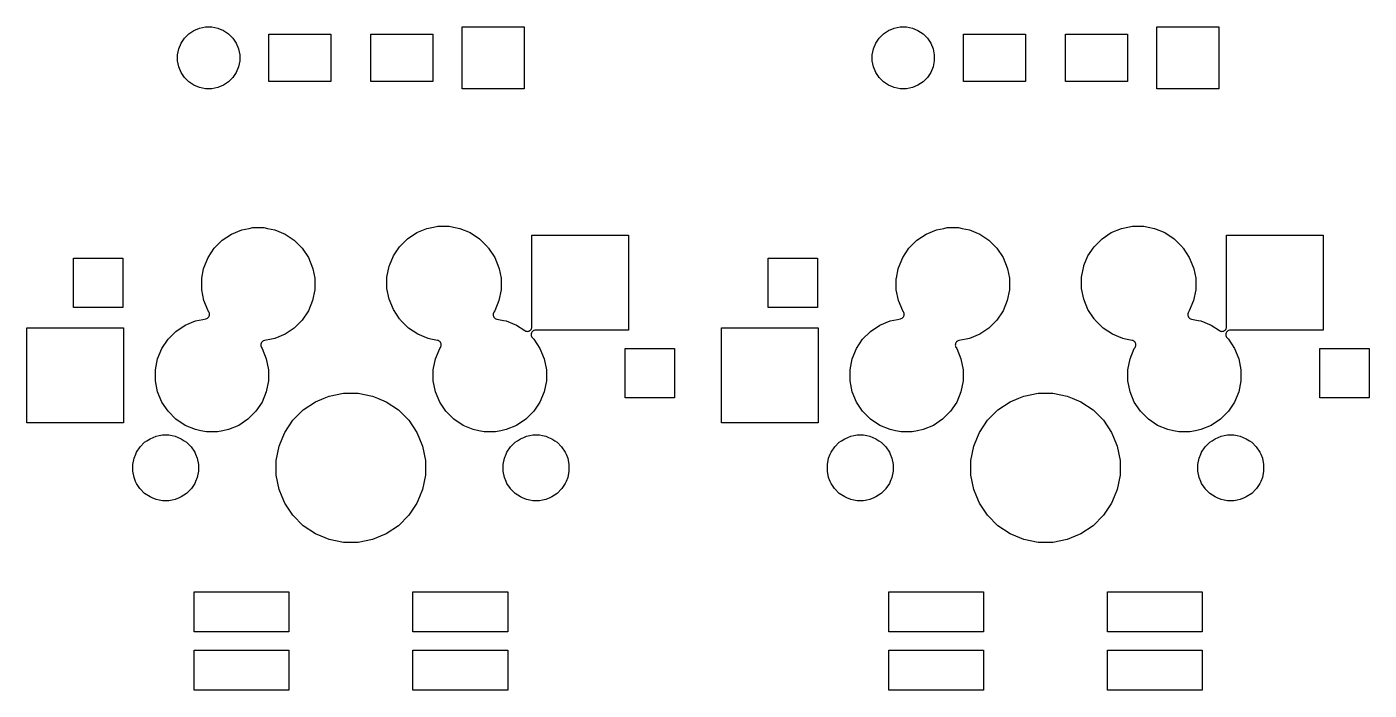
# Model space of a CAD drawing. Extents: x -9 to 124, y -88 to 15.
# Drawn here: x -8.89 to 27.93, y -63.25 to -45.05 of the extents above; entities that cross this region are included whole.
import ezdxf

# ---------------------------------------------------------------- set-up
doc = ezdxf.new("R2010")
doc.units = 0
doc.layers.add('BLACK', color=7, linetype='CONTINUOUS')

msp = doc.modelspace()

# ---------------------------------------------------------------- linework, layer by layer
at = {"layer": 'BLACK', "linetype": 'CONTINUOUS'}
for p, q in [((-4.56101, -45.3575), (-4.44248, -45.239)), ((-4.44248, -45.239), (-4.3031, -45.1459)), ((-4.3031, -45.1459), (-4.14823, -45.0817)), ((-4.14823, -45.0817), (-3.98382, -45.049)), ((-3.98382, -45.049), (-3.81618, -45.049)), ((-3.81618, -45.049), (-3.65177, -45.0817)), ((-3.65177, -45.0817), (-3.4969, -45.1459)), ((-3.4969, -45.1459), (-3.35752, -45.239)), ((-3.35752, -45.239), (-3.23899, -45.3575)), ((-2.251, -46.551), (-2.251, -45.249)), ((-2.251, -45.249), (-0.549, -45.249)), ((-0.549, -45.249), (-0.549, -46.551)), ((0.549, -46.551), (0.549, -45.249)), ((0.549, -45.249), (2.251, -45.249)), ((2.251, -45.249), (2.251, -46.551)), ((3.049, -46.751), (3.049, -45.049)), ((3.049, -45.049), (4.751, -45.049)), ((4.751, -45.049), (4.751, -46.751)), ((14.489, -45.3575), (14.6075, -45.239)), ((14.6075, -45.239), (14.7469, -45.1459)), ((14.7469, -45.1459), (14.9018, -45.0817)), ((14.9018, -45.0817), (15.0662, -45.049)), ((15.0662, -45.049), (15.2338, -45.049)), ((15.2338, -45.049), (15.3982, -45.0817)), ((15.3982, -45.0817), (15.5531, -45.1459)), ((15.5531, -45.1459), (15.6925, -45.239)), ((15.6925, -45.239), (15.811, -45.3575)), ((16.799, -46.551), (16.799, -45.249)), ((16.799, -45.249), (18.501, -45.249)), ((18.501, -45.249), (18.501, -46.551)), ((19.599, -46.551), (19.599, -45.249)), ((19.599, -45.249), (21.301, -45.249)), ((21.301, -45.249), (21.301, -46.551)), ((22.099, -46.751), (22.099, -45.049)), ((22.099, -45.049), (23.801, -45.049)), ((23.801, -45.049), (23.801, -46.751)), ((-4.7183, -45.6518), (-4.65415, -45.4969)), ((-4.65415, -45.4969), (-4.56101, -45.3575)), ((-3.23899, -45.3575), (-3.14585, -45.4969)), ((-3.14585, -45.4969), (-3.0817, -45.6518)), ((14.3317, -45.6518), (14.3959, -45.4969)), ((14.3959, -45.4969), (14.489, -45.3575)), ((15.811, -45.3575), (15.9041, -45.4969)), ((15.9041, -45.4969), (15.9683, -45.6518)), ((-4.751, -45.8162), (-4.7183, -45.6518)), ((-4.751, -45.9838), (-4.751, -45.8162)), ((-4.7183, -46.1482), (-4.751, -45.9838)), ((-3.0817, -45.6518), (-3.049, -45.8162)), ((-3.049, -45.9838), (-3.0817, -46.1482)), ((-3.049, -45.8162), (-3.049, -45.9838)), ((14.299, -45.8162), (14.3317, -45.6518)), ((14.299, -45.9838), (14.299, -45.8162)), ((14.3317, -46.1482), (14.299, -45.9838)), ((15.9683, -45.6518), (16.001, -45.8162)), ((16.001, -45.9838), (15.9683, -46.1482)), ((16.001, -45.8162), (16.001, -45.9838)), ((-4.65415, -46.3031), (-4.7183, -46.1482)), ((-4.56101, -46.4425), (-4.65415, -46.3031)), ((-3.14585, -46.3031), (-3.23899, -46.4425)), ((-3.0817, -46.1482), (-3.14585, -46.3031)), ((14.3959, -46.3031), (14.3317, -46.1482)), ((14.489, -46.4425), (14.3959, -46.3031)), ((15.9041, -46.3031), (15.811, -46.4425)), ((15.9683, -46.1482), (15.9041, -46.3031)), ((-4.44248, -46.561), (-4.56101, -46.4425)), ((-4.3031, -46.6541), (-4.44248, -46.561)), ((-4.14823, -46.7183), (-4.3031, -46.6541)), ((-3.98382, -46.751), (-4.14823, -46.7183)), ((-3.81618, -46.751), (-3.98382, -46.751)), ((-3.65177, -46.7183), (-3.81618, -46.751)), ((-3.4969, -46.6541), (-3.65177, -46.7183)), ((-3.35752, -46.561), (-3.4969, -46.6541)), ((-3.23899, -46.4425), (-3.35752, -46.561)), ((-0.549, -46.551), (-2.251, -46.551)), ((2.251, -46.551), (0.549, -46.551)), ((4.751, -46.751), (3.049, -46.751)), ((14.6075, -46.561), (14.489, -46.4425)), ((14.7469, -46.6541), (14.6075, -46.561)), ((14.9018, -46.7183), (14.7469, -46.6541)), ((15.0662, -46.751), (14.9018, -46.7183)), ((15.2338, -46.751), (15.0662, -46.751)), ((15.3982, -46.7183), (15.2338, -46.751)), ((15.5531, -46.6541), (15.3982, -46.7183)), ((15.6925, -46.561), (15.5531, -46.6541)), ((15.811, -46.4425), (15.6925, -46.561)), ((18.501, -46.551), (16.799, -46.551)), ((21.301, -46.551), (19.599, -46.551)), ((23.801, -46.751), (22.099, -46.751)), ((-3.5287, -50.9053), (-3.27467, -50.7355)), ((-3.27467, -50.7355), (-2.99241, -50.6186)), ((-2.99241, -50.6186), (-2.79132, -50.5786)), ((-2.79132, -50.5786), (-2.69276, -50.559)), ((-2.69276, -50.559), (-2.38724, -50.559)), ((-2.38724, -50.559), (-2.28868, -50.5786)), ((-2.28868, -50.5786), (-2.08759, -50.6186)), ((-2.08759, -50.6186), (-1.80533, -50.7355)), ((-1.80533, -50.7355), (-1.55129, -50.9053)), ((1.55129, -50.8653), (1.80533, -50.6955)), ((1.80533, -50.6955), (2.08759, -50.5786)), ((2.08759, -50.5786), (2.26239, -50.5438)), ((2.26239, -50.5438), (2.38724, -50.519)), ((2.38724, -50.519), (2.69276, -50.519)), ((2.69276, -50.519), (2.81761, -50.5438)), ((2.81761, -50.5438), (2.99241, -50.5786)), ((2.99241, -50.5786), (3.27467, -50.6955)), ((3.27467, -50.6955), (3.5287, -50.8653)), ((4.964, -53.2818), (4.964, -50.769)), ((4.964, -50.769), (7.616, -50.769)), ((7.616, -50.769), (7.616, -53.371)), ((15.5213, -50.9053), (15.7753, -50.7355)), ((15.7753, -50.7355), (16.0576, -50.6186)), ((16.0576, -50.6186), (16.2587, -50.5786)), ((16.2587, -50.5786), (16.3572, -50.559)), ((16.3572, -50.559), (16.6628, -50.559)), ((16.6628, -50.559), (16.7613, -50.5786)), ((16.7613, -50.5786), (16.9624, -50.6186)), ((16.9624, -50.6186), (17.2447, -50.7355)), ((17.2447, -50.7355), (17.4987, -50.9053)), ((20.6013, -50.8653), (20.8553, -50.6955)), ((20.8553, -50.6955), (21.1376, -50.5786)), ((21.1376, -50.5786), (21.3124, -50.5438)), ((21.3124, -50.5438), (21.4372, -50.519)), ((21.4372, -50.519), (21.7428, -50.519)), ((21.7428, -50.519), (21.8676, -50.5438)), ((21.8676, -50.5438), (22.0424, -50.5786)), ((22.0424, -50.5786), (22.3247, -50.6955)), ((22.3247, -50.6955), (22.5787, -50.8653)), ((24.014, -53.2818), (24.014, -50.769)), ((24.014, -50.769), (26.666, -50.769)), ((26.666, -50.769), (26.666, -53.371)), ((-3.91448, -51.3753), (-3.74474, -51.1213)), ((-3.74474, -51.1213), (-3.5287, -50.9053)), ((-1.55129, -50.9053), (-1.33526, -51.1213)), ((-1.33526, -51.1213), (-1.16552, -51.3753)), ((1.16552, -51.3353), (1.33526, -51.0813)), ((1.33526, -51.0813), (1.55129, -50.8653)), ((3.5287, -50.8653), (3.74474, -51.0813)), ((3.74474, -51.0813), (3.75804, -51.1012)), ((3.75804, -51.1012), (3.77357, -51.1201)), ((3.77357, -51.1201), (3.77474, -51.1213)), ((3.77474, -51.1213), (3.94448, -51.3753)), ((15.1355, -51.3753), (15.3053, -51.1213)), ((15.3053, -51.1213), (15.5213, -50.9053)), ((17.4987, -50.9053), (17.7147, -51.1213)), ((17.7147, -51.1213), (17.8845, -51.3753)), ((20.2155, -51.3353), (20.3853, -51.0813)), ((20.3853, -51.0813), (20.6013, -50.8653)), ((22.5787, -50.8653), (22.7947, -51.0813)), ((22.7947, -51.0813), (22.808, -51.1012)), ((22.808, -51.1012), (22.8236, -51.1201)), ((22.8236, -51.1201), (22.8247, -51.1213)), ((22.8247, -51.1213), (22.9945, -51.3753)), ((-7.606, -52.746), (-7.606, -51.394)), ((-7.606, -51.394), (-6.254, -51.394)), ((-6.254, -51.394), (-6.254, -52.746)), ((-4.0314, -51.6576), (-3.91448, -51.3753)), ((-1.16552, -51.3753), (-1.0486, -51.6576)), ((1.05531, -51.6014), (1.16552, -51.3353)), ((3.94448, -51.3753), (4.0614, -51.6576)), ((11.444, -52.746), (11.444, -51.394)), ((11.444, -51.394), (12.796, -51.394)), ((12.796, -51.394), (12.796, -52.746)), ((15.0186, -51.6576), (15.1355, -51.3753)), ((17.8845, -51.3753), (18.0014, -51.6576)), ((20.1053, -51.6014), (20.2155, -51.3353)), ((22.9945, -51.3753), (23.1114, -51.6576)), ((-4.08837, -51.944), (-4.03831, -51.6923)), ((-4.03831, -51.6923), (-4.0314, -51.6576)), ((-1.0486, -51.6576), (-1.04169, -51.6923)), ((-1.04169, -51.6923), (-0.99163, -51.944)), ((0.989, -51.9172), (1.0486, -51.6176)), ((1.0486, -51.6176), (1.05531, -51.6014)), ((4.0614, -51.6576), (4.06831, -51.6923)), ((4.06831, -51.6923), (4.11837, -51.944)), ((14.9616, -51.944), (15.0117, -51.6923)), ((15.0117, -51.6923), (15.0186, -51.6576)), ((18.0014, -51.6576), (18.0083, -51.6923)), ((18.0083, -51.6923), (18.0584, -51.944)), ((20.039, -51.9172), (20.0986, -51.6176)), ((20.0986, -51.6176), (20.1053, -51.6014)), ((23.1114, -51.6576), (23.1183, -51.6923)), ((23.1183, -51.6923), (23.1684, -51.944)), ((-4.091, -51.9572), (-4.08837, -51.944)), ((-4.091, -52.2628), (-4.091, -51.9572)), ((-4.0314, -52.5624), (-4.091, -52.2628)), ((-0.989, -52.2628), (-1.0486, -52.5624)), ((-0.99163, -51.944), (-0.989, -51.9572)), ((-0.989, -51.9572), (-0.989, -52.2628)), ((0.989, -52.2228), (0.989, -51.9172)), ((0.99077, -52.2316), (0.989, -52.2228)), ((1.0486, -52.5224), (0.99077, -52.2316)), ((4.121, -52.2628), (4.0614, -52.5624)), ((4.11837, -51.944), (4.121, -51.9572)), ((4.121, -51.9572), (4.121, -52.2628)), ((14.959, -51.9572), (14.9616, -51.944)), ((14.959, -52.2628), (14.959, -51.9572)), ((15.0186, -52.5624), (14.959, -52.2628)), ((18.061, -52.2628), (18.0014, -52.5624)), ((18.0584, -51.944), (18.061, -51.9572)), ((18.061, -51.9572), (18.061, -52.2628)), ((20.039, -52.2228), (20.039, -51.9172)), ((20.0408, -52.2316), (20.039, -52.2228)), ((20.0986, -52.5224), (20.0408, -52.2316)), ((23.171, -52.2628), (23.1114, -52.5624)), ((23.1684, -51.944), (23.171, -51.9572)), ((23.171, -51.9572), (23.171, -52.2628)), ((-3.91448, -52.8447), (-4.0314, -52.5624)), ((-1.0486, -52.5624), (-1.16552, -52.8447)), ((1.16552, -52.8047), (1.0486, -52.5224)), ((4.0614, -52.5624), (3.94448, -52.8447)), ((15.1355, -52.8447), (15.0186, -52.5624)), ((18.0014, -52.5624), (17.8845, -52.8447)), ((20.2155, -52.8047), (20.0986, -52.5224)), ((23.1114, -52.5624), (22.9945, -52.8447)), ((-6.254, -52.746), (-7.606, -52.746)), ((-3.91201, -52.8484), (-3.91448, -52.8447)), ((-3.91321, -53.0277), (-3.89767, -53.0087)), ((-3.89767, -52.8698), (-3.91201, -52.8484)), ((-3.88612, -52.8914), (-3.89767, -52.8698)), ((-3.89767, -53.0087), (-3.88612, -52.9871)), ((-3.879, -52.9149), (-3.88612, -52.8914)), ((-3.88612, -52.9871), (-3.879, -52.9637)), ((-3.8766, -52.9393), (-3.879, -52.9149)), ((-3.879, -52.9637), (-3.8766, -52.9393)), ((-1.16552, -52.8447), (-1.33526, -53.0987)), ((1.33526, -53.0587), (1.16552, -52.8047)), ((3.90548, -52.9202), (3.90308, -52.9445)), ((3.90308, -52.9445), (3.90548, -52.9689)), ((3.9126, -52.8967), (3.90548, -52.9202)), ((3.90548, -52.9689), (3.9126, -52.9924)), ((3.92414, -52.8751), (3.9126, -52.8967)), ((3.9126, -52.9924), (3.92415, -53.014)), ((3.94448, -52.8447), (3.92414, -52.8751)), ((12.796, -52.746), (11.444, -52.746)), ((15.138, -52.8484), (15.1355, -52.8447)), ((15.1368, -53.0277), (15.1523, -53.0087)), ((15.1523, -52.8698), (15.138, -52.8484)), ((15.1639, -52.8914), (15.1523, -52.8698)), ((15.1523, -53.0087), (15.1639, -52.9871)), ((15.171, -52.9149), (15.1639, -52.8914)), ((15.1639, -52.9871), (15.171, -52.9637)), ((15.1734, -52.9393), (15.171, -52.9149)), ((15.171, -52.9637), (15.1734, -52.9393)), ((17.8845, -52.8447), (17.7147, -53.0987)), ((20.3853, -53.0587), (20.2155, -52.8047)), ((22.9555, -52.9202), (22.9531, -52.9445)), ((22.9531, -52.9445), (22.9555, -52.9689)), ((22.9626, -52.8967), (22.9555, -52.9202)), ((22.9555, -52.9689), (22.9626, -52.9924)), ((22.9741, -52.8751), (22.9626, -52.8967)), ((22.9626, -52.9924), (22.9741, -53.014)), ((22.9945, -52.8447), (22.9741, -52.8751)), ((-8.886, -55.911), (-8.886, -53.309)), ((-8.886, -53.309), (-6.234, -53.309)), ((-6.234, -53.309), (-6.234, -55.911)), ((-4.7987, -53.4053), (-4.54467, -53.2355)), ((-4.54467, -53.2355), (-4.26241, -53.1186)), ((-4.26241, -53.1186), (-4.06232, -53.0788)), ((-4.06232, -53.0788), (-3.97721, -53.0619)), ((-3.97721, -53.0619), (-3.95377, -53.0548)), ((-3.95377, -53.0548), (-3.93215, -53.0432)), ((-3.93215, -53.0432), (-3.91321, -53.0277)), ((-1.55129, -53.3147), (-1.80533, -53.4845)), ((-1.33526, -53.0987), (-1.55129, -53.3147)), ((1.33643, -53.0599), (1.33526, -53.0587)), ((1.35196, -53.0788), (1.33643, -53.0599)), ((1.36526, -53.0987), (1.35196, -53.0788)), ((1.58129, -53.3147), (1.36526, -53.0987)), ((1.83533, -53.4845), (1.58129, -53.3147)), ((3.92415, -53.014), (3.93969, -53.0329)), ((3.93969, -53.0329), (3.95863, -53.0485)), ((3.95863, -53.0485), (3.98025, -53.06)), ((3.98025, -53.06), (4.00369, -53.0671)), ((4.00369, -53.0671), (4.18494, -53.1032)), ((4.18494, -53.1032), (4.26241, -53.1186)), ((4.26241, -53.1186), (4.54467, -53.2355)), ((4.54467, -53.2355), (4.76957, -53.3858)), ((4.90845, -53.3858), (4.92739, -53.3702)), ((4.92739, -53.3702), (4.94293, -53.3513)), ((4.94293, -53.3513), (4.95449, -53.3297)), ((4.95449, -53.3297), (4.9616, -53.3062)), ((4.9616, -53.3062), (4.964, -53.2818)), ((5.04183, -53.3734), (5.01838, -53.3805)), ((5.06622, -53.371), (5.04183, -53.3734)), ((7.616, -53.371), (5.06622, -53.371)), ((10.164, -55.911), (10.164, -53.309)), ((10.164, -53.309), (12.816, -53.309)), ((12.816, -53.309), (12.816, -55.911)), ((14.2513, -53.4053), (14.5053, -53.2355)), ((14.5053, -53.2355), (14.7876, -53.1186)), ((14.7876, -53.1186), (14.9877, -53.0788)), ((14.9877, -53.0788), (15.0728, -53.0619)), ((15.0728, -53.0619), (15.0962, -53.0548)), ((15.0962, -53.0548), (15.1178, -53.0432)), ((15.1178, -53.0432), (15.1368, -53.0277)), ((17.4987, -53.3147), (17.2447, -53.4845)), ((17.7147, -53.0987), (17.4987, -53.3147)), ((20.3864, -53.0599), (20.3853, -53.0587)), ((20.402, -53.0788), (20.3864, -53.0599)), ((20.4153, -53.0987), (20.402, -53.0788)), ((20.6313, -53.3147), (20.4153, -53.0987)), ((20.8853, -53.4845), (20.6313, -53.3147)), ((22.9741, -53.014), (22.9897, -53.0329)), ((22.9897, -53.0329), (23.0086, -53.0485)), ((23.0086, -53.0485), (23.0302, -53.06)), ((23.0302, -53.06), (23.0537, -53.0671)), ((23.0537, -53.0671), (23.2349, -53.1032)), ((23.2349, -53.1032), (23.3124, -53.1186)), ((23.3124, -53.1186), (23.5947, -53.2355)), ((23.5947, -53.2355), (23.8196, -53.3858)), ((23.9584, -53.3858), (23.9774, -53.3702)), ((23.9774, -53.3702), (23.9929, -53.3513)), ((23.9929, -53.3513), (24.0045, -53.3297)), ((24.0045, -53.3297), (24.0116, -53.3062)), ((24.0116, -53.3062), (24.014, -53.2818)), ((24.0918, -53.3734), (24.0684, -53.3805)), ((24.1162, -53.371), (24.0918, -53.3734)), ((26.666, -53.371), (24.1162, -53.371)), ((-5.18448, -53.8753), (-5.01474, -53.6213)), ((-5.01474, -53.6213), (-4.7987, -53.4053)), ((-2.46388, -53.7329), (-2.471, -53.7563)), ((-2.45233, -53.7113), (-2.46388, -53.7329)), ((-2.43679, -53.6923), (-2.45233, -53.7113)), ((-2.41784, -53.6768), (-2.43679, -53.6923)), ((-2.39623, -53.6652), (-2.41784, -53.6768)), ((-2.37278, -53.6581), (-2.39623, -53.6652)), ((-2.1741, -53.6186), (-2.37278, -53.6581)), ((-2.08759, -53.6014), (-2.1741, -53.6186)), ((-1.80533, -53.4845), (-2.08759, -53.6014)), ((2.11759, -53.6014), (1.83533, -53.4845)), ((2.19506, -53.6168), (2.11759, -53.6014)), ((2.3763, -53.6529), (2.19506, -53.6168)), ((2.39975, -53.66), (2.3763, -53.6529)), ((2.42137, -53.6715), (2.39975, -53.66)), ((2.44031, -53.6871), (2.42137, -53.6715)), ((2.45585, -53.706), (2.44031, -53.6871)), ((2.4674, -53.7276), (2.45585, -53.706)), ((2.47452, -53.7511), (2.4674, -53.7276)), ((4.76957, -53.3858), (4.79117, -53.3973)), ((4.79117, -53.3973), (4.81461, -53.4044)), ((4.81461, -53.4044), (4.839, -53.4068)), ((4.839, -53.4068), (4.86339, -53.4044)), ((4.86339, -53.4044), (4.88684, -53.3973)), ((4.88684, -53.3973), (4.90845, -53.3858)), ((4.94362, -53.4716), (4.94122, -53.496)), ((4.94122, -53.496), (4.94362, -53.5204)), ((4.95073, -53.4482), (4.94362, -53.4716)), ((4.94362, -53.5204), (4.95073, -53.5438)), ((4.96229, -53.4266), (4.95073, -53.4482)), ((4.95073, -53.5438), (4.96229, -53.5654)), ((4.97783, -53.4076), (4.96229, -53.4266)), ((4.96229, -53.5654), (4.97782, -53.5844)), ((4.97782, -53.5844), (5.01474, -53.6213)), ((4.99677, -53.3921), (4.97783, -53.4076)), ((5.01838, -53.3805), (4.99677, -53.3921)), ((5.01474, -53.6213), (5.18448, -53.8753)), ((13.8655, -53.8753), (14.0353, -53.6213)), ((14.0353, -53.6213), (14.2513, -53.4053)), ((16.5861, -53.7329), (16.579, -53.7563)), ((16.5977, -53.7113), (16.5861, -53.7329)), ((16.6132, -53.6923), (16.5977, -53.7113)), ((16.6322, -53.6768), (16.6132, -53.6923)), ((16.6538, -53.6652), (16.6322, -53.6768)), ((16.6772, -53.6581), (16.6538, -53.6652)), ((16.8759, -53.6186), (16.6772, -53.6581)), ((16.9624, -53.6014), (16.8759, -53.6186)), ((17.2447, -53.4845), (16.9624, -53.6014)), ((21.1676, -53.6014), (20.8853, -53.4845)), ((21.2451, -53.6168), (21.1676, -53.6014)), ((21.4263, -53.6529), (21.2451, -53.6168)), ((21.4498, -53.66), (21.4263, -53.6529)), ((21.4714, -53.6715), (21.4498, -53.66)), ((21.4903, -53.6871), (21.4714, -53.6715)), ((21.5059, -53.706), (21.4903, -53.6871)), ((21.5174, -53.7276), (21.5059, -53.706)), ((21.5245, -53.7511), (21.5174, -53.7276)), ((23.8196, -53.3858), (23.8412, -53.3973)), ((23.8412, -53.3973), (23.8646, -53.4044)), ((23.8646, -53.4044), (23.889, -53.4068)), ((23.889, -53.4068), (23.9134, -53.4044)), ((23.9134, -53.4044), (23.9368, -53.3973)), ((23.9368, -53.3973), (23.9584, -53.3858)), ((23.9936, -53.4716), (23.9912, -53.496)), ((23.9912, -53.496), (23.9936, -53.5204)), ((24.0007, -53.4482), (23.9936, -53.4716)), ((23.9936, -53.5204), (24.0007, -53.5438)), ((24.0123, -53.4266), (24.0007, -53.4482)), ((24.0007, -53.5438), (24.0123, -53.5654)), ((24.0278, -53.4076), (24.0123, -53.4266)), ((24.0123, -53.5654), (24.0278, -53.5844)), ((24.0468, -53.3921), (24.0278, -53.4076)), ((24.0278, -53.5844), (24.0647, -53.6213)), ((24.0684, -53.3805), (24.0468, -53.3921)), ((24.0647, -53.6213), (24.2345, -53.8753)), ((-5.3014, -54.1576), (-5.18448, -53.8753)), ((-2.471, -53.7563), (-2.4734, -53.7807)), ((-2.4734, -53.7807), (-2.471, -53.8051)), ((-2.471, -53.8051), (-2.46388, -53.8286)), ((-2.46388, -53.8286), (-2.45233, -53.8502)), ((-2.45233, -53.8502), (-2.43552, -53.8753)), ((-2.43552, -53.8753), (-2.3186, -54.1576)), ((2.3186, -54.1576), (2.43552, -53.8753)), ((2.43552, -53.8753), (2.45586, -53.8449)), ((2.45586, -53.8449), (2.4674, -53.8233)), ((2.4674, -53.8233), (2.47452, -53.7998)), ((2.47692, -53.7755), (2.47452, -53.7511)), ((2.47452, -53.7998), (2.47692, -53.7755)), ((5.18448, -53.8753), (5.3014, -54.1576)), ((7.524, -55.226), (7.524, -53.874)), ((7.524, -53.874), (8.876, -53.874)), ((8.876, -53.874), (8.876, -55.226)), ((13.7486, -54.1576), (13.8655, -53.8753)), ((16.579, -53.7563), (16.5766, -53.7807)), ((16.5766, -53.7807), (16.579, -53.8051)), ((16.579, -53.8051), (16.5861, -53.8286)), ((16.5861, -53.8286), (16.5977, -53.8502)), ((16.5977, -53.8502), (16.6145, -53.8753)), ((16.6145, -53.8753), (16.7314, -54.1576)), ((21.3686, -54.1576), (21.4855, -53.8753)), ((21.4855, -53.8753), (21.5059, -53.8449)), ((21.5059, -53.8449), (21.5174, -53.8233)), ((21.5174, -53.8233), (21.5245, -53.7998)), ((21.5269, -53.7755), (21.5245, -53.7511)), ((21.5245, -53.7998), (21.5269, -53.7755)), ((24.2345, -53.8753), (24.3514, -54.1576)), ((26.574, -55.226), (26.574, -53.874)), ((26.574, -53.874), (27.926, -53.874)), ((27.926, -53.874), (27.926, -55.226)), ((-5.361, -54.4572), (-5.3014, -54.1576)), ((-5.361, -54.7628), (-5.361, -54.4572)), ((-2.3186, -54.1576), (-2.259, -54.4572)), ((-2.259, -54.4572), (-2.259, -54.7628)), ((2.259, -54.4572), (2.3186, -54.1576)), ((2.259, -54.7628), (2.259, -54.4572)), ((5.3014, -54.1576), (5.361, -54.4572)), ((5.361, -54.4572), (5.361, -54.7628)), ((13.689, -54.4572), (13.7486, -54.1576)), ((13.689, -54.7628), (13.689, -54.4572)), ((16.7314, -54.1576), (16.791, -54.4572)), ((16.791, -54.4572), (16.791, -54.7628)), ((21.309, -54.4572), (21.3686, -54.1576)), ((21.309, -54.7628), (21.309, -54.4572)), ((24.3514, -54.1576), (24.411, -54.4572)), ((24.411, -54.4572), (24.411, -54.7628)), ((-5.3014, -55.0624), (-5.361, -54.7628)), ((-2.259, -54.7628), (-2.3186, -55.0624)), ((2.3186, -55.0624), (2.259, -54.7628)), ((5.361, -54.7628), (5.3014, -55.0624)), ((13.7486, -55.0624), (13.689, -54.7628)), ((16.791, -54.7628), (16.7314, -55.0624)), ((21.3686, -55.0624), (21.309, -54.7628)), ((24.411, -54.7628), (24.3514, -55.0624)), ((-5.18448, -55.3447), (-5.3014, -55.0624)), ((-2.3186, -55.0624), (-2.43552, -55.3447)), ((-0.72961, -55.2388), (-0.59647, -55.1837)), ((-0.59647, -55.1837), (-0.20141, -55.1051)), ((-0.20141, -55.1051), (0.20141, -55.1051)), ((0.20141, -55.1051), (0.59647, -55.1837)), ((0.59647, -55.1837), (0.72961, -55.2388)), ((2.43552, -55.3447), (2.3186, -55.0624)), ((5.3014, -55.0624), (5.18448, -55.3447)), ((13.8655, -55.3447), (13.7486, -55.0624)), ((16.7314, -55.0624), (16.6145, -55.3447)), ((18.3204, -55.2388), (18.4535, -55.1837)), ((18.4535, -55.1837), (18.8486, -55.1051)), ((18.8486, -55.1051), (19.2514, -55.1051)), ((19.2514, -55.1051), (19.6465, -55.1837)), ((19.6465, -55.1837), (19.7796, -55.2388)), ((21.4855, -55.3447), (21.3686, -55.0624)), ((24.3514, -55.0624), (24.2345, -55.3447)), ((-5.01474, -55.5987), (-5.18448, -55.3447)), ((-2.43552, -55.3447), (-2.60526, -55.5987)), ((-1.58838, -55.8465), (-1.30355, -55.5616)), ((-1.30355, -55.5616), (-0.96862, -55.3378)), ((-0.96862, -55.3378), (-0.72961, -55.2388)), ((0.72961, -55.2388), (0.96862, -55.3378)), ((0.96862, -55.3378), (1.30355, -55.5616)), ((1.30355, -55.5616), (1.58838, -55.8465)), ((2.60526, -55.5987), (2.43552, -55.3447)), ((5.18448, -55.3447), (5.01474, -55.5987)), ((8.876, -55.226), (7.524, -55.226)), ((14.0353, -55.5987), (13.8655, -55.3447)), ((16.6145, -55.3447), (16.4447, -55.5987)), ((17.4616, -55.8465), (17.7465, -55.5616)), ((17.7465, -55.5616), (18.0814, -55.3378)), ((18.0814, -55.3378), (18.3204, -55.2388)), ((19.7796, -55.2388), (20.0186, -55.3378)), ((20.0186, -55.3378), (20.3535, -55.5616)), ((20.3535, -55.5616), (20.6384, -55.8465)), ((21.6553, -55.5987), (21.4855, -55.3447)), ((24.2345, -55.3447), (24.0647, -55.5987)), ((27.926, -55.226), (26.574, -55.226)), ((-6.234, -55.911), (-8.886, -55.911)), ((-4.7987, -55.8147), (-5.01474, -55.5987)), ((-4.54467, -55.9845), (-4.7987, -55.8147)), ((-2.82129, -55.8147), (-3.07533, -55.9845)), ((-2.60526, -55.5987), (-2.82129, -55.8147)), ((-1.81217, -56.1814), (-1.58838, -55.8465)), ((1.58838, -55.8465), (1.81217, -56.1814)), ((2.82129, -55.8147), (2.60526, -55.5987)), ((3.07533, -55.9845), (2.82129, -55.8147)), ((4.7987, -55.8147), (4.54467, -55.9845)), ((5.01474, -55.5987), (4.7987, -55.8147)), ((12.816, -55.911), (10.164, -55.911)), ((14.2513, -55.8147), (14.0353, -55.5987)), ((14.5053, -55.9845), (14.2513, -55.8147)), ((16.2287, -55.8147), (15.9747, -55.9845)), ((16.4447, -55.5987), (16.2287, -55.8147)), ((17.2378, -56.1814), (17.4616, -55.8465)), ((20.6384, -55.8465), (20.8622, -56.1814)), ((21.8713, -55.8147), (21.6553, -55.5987)), ((22.1253, -55.9845), (21.8713, -55.8147)), ((23.8487, -55.8147), (23.5947, -55.9845)), ((24.0647, -55.5987), (23.8487, -55.8147)), ((-5.50721, -56.3507), (-5.42028, -56.3147)), ((-5.42028, -56.3147), (-5.34307, -56.2828)), ((-5.34307, -56.2828), (-5.25595, -56.2654)), ((-5.25595, -56.2654), (-5.16883, -56.2481)), ((-5.16883, -56.2481), (-4.99117, -56.2481)), ((-4.99117, -56.2481), (-4.90405, -56.2654)), ((-4.90405, -56.2654), (-4.81692, -56.2828)), ((-4.81692, -56.2828), (-4.73971, -56.3147)), ((-4.73971, -56.3147), (-4.65279, -56.3507)), ((-4.26241, -56.1014), (-4.54467, -55.9845)), ((-4.11259, -56.1312), (-4.26241, -56.1014)), ((-3.96276, -56.161), (-4.11259, -56.1312)), ((-3.65724, -56.161), (-3.96276, -56.161)), ((-3.50741, -56.1312), (-3.65724, -56.161)), ((-3.35759, -56.1014), (-3.50741, -56.1312)), ((-3.07533, -55.9845), (-3.35759, -56.1014)), ((-1.96632, -56.5535), (-1.86389, -56.3062)), ((-1.86389, -56.3062), (-1.81217, -56.1814)), ((1.81217, -56.1814), (1.86389, -56.3062)), ((1.86389, -56.3062), (1.96632, -56.5535)), ((3.35759, -56.1014), (3.07533, -55.9845)), ((3.50741, -56.1312), (3.35759, -56.1014)), ((3.65724, -56.161), (3.50741, -56.1312)), ((3.96276, -56.161), (3.65724, -56.161)), ((4.11259, -56.1312), (3.96276, -56.161)), ((4.26241, -56.1014), (4.11259, -56.1312)), ((4.54467, -55.9845), (4.26241, -56.1014)), ((4.65279, -56.3507), (4.73971, -56.3147)), ((4.73971, -56.3147), (4.81692, -56.2828)), ((4.81692, -56.2828), (4.90405, -56.2654)), ((4.90405, -56.2654), (4.99117, -56.2481)), ((4.99117, -56.2481), (5.16883, -56.2481)), ((5.16883, -56.2481), (5.25595, -56.2654)), ((5.25595, -56.2654), (5.34307, -56.2828)), ((5.34307, -56.2828), (5.42028, -56.3147)), ((5.42028, -56.3147), (5.50721, -56.3507)), ((13.5428, -56.3507), (13.6297, -56.3147)), ((13.6297, -56.3147), (13.7069, -56.2828)), ((13.7069, -56.2828), (13.794, -56.2654)), ((13.794, -56.2654), (13.8812, -56.2481)), ((13.8812, -56.2481), (14.0588, -56.2481)), ((14.0588, -56.2481), (14.146, -56.2654)), ((14.146, -56.2654), (14.2331, -56.2828)), ((14.2331, -56.2828), (14.3103, -56.3147)), ((14.3103, -56.3147), (14.3972, -56.3507)), ((14.7876, -56.1014), (14.5053, -55.9845)), ((14.9374, -56.1312), (14.7876, -56.1014)), ((15.0872, -56.161), (14.9374, -56.1312)), ((15.3928, -56.161), (15.0872, -56.161)), ((15.5426, -56.1312), (15.3928, -56.161)), ((15.6924, -56.1014), (15.5426, -56.1312)), ((15.9747, -55.9845), (15.6924, -56.1014)), ((17.0837, -56.5535), (17.1861, -56.3062)), ((17.1861, -56.3062), (17.2378, -56.1814)), ((20.8622, -56.1814), (20.9139, -56.3062)), ((20.9139, -56.3062), (21.0163, -56.5535)), ((22.4076, -56.1014), (22.1253, -55.9845)), ((22.5574, -56.1312), (22.4076, -56.1014)), ((22.7072, -56.161), (22.5574, -56.1312)), ((23.0128, -56.161), (22.7072, -56.161)), ((23.1626, -56.1312), (23.0128, -56.161)), ((23.3124, -56.1014), (23.1626, -56.1312)), ((23.5947, -55.9845), (23.3124, -56.1014)), ((23.7028, -56.3507), (23.7897, -56.3147)), ((23.7897, -56.3147), (23.8669, -56.2828)), ((23.8669, -56.2828), (23.954, -56.2654)), ((23.954, -56.2654), (24.0412, -56.2481)), ((24.0412, -56.2481), (24.2188, -56.2481)), ((24.2188, -56.2481), (24.306, -56.2654)), ((24.306, -56.2654), (24.3931, -56.2828)), ((24.3931, -56.2828), (24.4703, -56.3147)), ((24.4703, -56.3147), (24.5572, -56.3507)), ((-5.87925, -56.7228), (-5.78055, -56.5751)), ((-5.78055, -56.5751), (-5.65493, -56.4494)), ((-5.78055, -56.5751), (-5.78055, -56.5751)), ((-5.65493, -56.4494), (-5.59231, -56.4076)), ((-5.59231, -56.4076), (-5.50721, -56.3507)), ((-4.65279, -56.3507), (-4.56769, -56.4076)), ((-4.56769, -56.4076), (-4.50507, -56.4494)), ((-4.50507, -56.4494), (-4.37945, -56.5751)), ((-4.37945, -56.5751), (-4.37945, -56.5751)), ((-4.37945, -56.5751), (-4.28075, -56.7228)), ((-2.0449, -56.9486), (-1.96632, -56.5535)), ((1.96632, -56.5535), (2.0449, -56.9486)), ((4.28075, -56.7228), (4.37945, -56.5751)), ((4.37945, -56.5751), (4.50507, -56.4494)), ((4.37945, -56.5751), (4.37945, -56.5751)), ((4.50507, -56.4494), (4.56769, -56.4076)), ((4.56769, -56.4076), (4.65279, -56.3507)), ((5.50721, -56.3507), (5.59231, -56.4076)), ((5.59231, -56.4076), (5.65493, -56.4494)), ((5.65493, -56.4494), (5.78055, -56.5751)), ((5.78055, -56.5751), (5.78055, -56.5751)), ((5.78055, -56.5751), (5.87925, -56.7228)), ((13.1707, -56.7228), (13.2694, -56.5751)), ((13.2694, -56.5751), (13.3951, -56.4494)), ((13.2694, -56.5751), (13.2694, -56.5751)), ((13.3951, -56.4494), (13.4577, -56.4076)), ((13.4577, -56.4076), (13.5428, -56.3507)), ((14.3972, -56.3507), (14.4823, -56.4076)), ((14.4823, -56.4076), (14.5449, -56.4494)), ((14.5449, -56.4494), (14.6706, -56.5751)), ((14.6706, -56.5751), (14.6706, -56.5751)), ((14.6706, -56.5751), (14.7693, -56.7228)), ((17.0051, -56.9486), (17.0837, -56.5535)), ((21.0163, -56.5535), (21.0949, -56.9486)), ((23.3307, -56.7228), (23.4294, -56.5751)), ((23.4294, -56.5751), (23.5551, -56.4494)), ((23.4294, -56.5751), (23.4294, -56.5751)), ((23.5551, -56.4494), (23.6177, -56.4076)), ((23.6177, -56.4076), (23.7028, -56.3507)), ((24.5572, -56.3507), (24.6423, -56.4076)), ((24.6423, -56.4076), (24.7049, -56.4494)), ((24.7049, -56.4494), (24.8306, -56.5751)), ((24.8306, -56.5751), (24.8306, -56.5751)), ((24.8306, -56.5751), (24.9293, -56.7228)), ((-5.9819, -57.0612), (-5.94724, -56.8869)), ((-5.94724, -56.8869), (-5.90107, -56.7755)), ((-5.90107, -56.7755), (-5.87925, -56.7228)), ((-4.28075, -56.7228), (-4.25893, -56.7755)), ((-4.25893, -56.7755), (-4.21276, -56.8869)), ((-4.21276, -56.8869), (-4.1781, -57.0612)), ((-2.0449, -57.3514), (-2.0449, -56.9486)), ((2.0449, -56.9486), (2.0449, -57.3514)), ((4.1781, -57.0612), (4.21276, -56.8869)), ((4.21276, -56.8869), (4.25893, -56.7755)), ((4.25893, -56.7755), (4.28075, -56.7228)), ((5.87925, -56.7228), (5.90107, -56.7755)), ((5.90107, -56.7755), (5.94724, -56.8869)), ((5.94724, -56.8869), (5.9819, -57.0612)), ((13.0681, -57.0612), (13.1028, -56.8869)), ((13.1028, -56.8869), (13.1489, -56.7755)), ((13.1489, -56.7755), (13.1707, -56.7228)), ((14.7693, -56.7228), (14.7911, -56.7755)), ((14.7911, -56.7755), (14.8372, -56.8869)), ((14.8372, -56.8869), (14.8719, -57.0612)), ((17.0051, -57.3514), (17.0051, -56.9486)), ((21.0949, -56.9486), (21.0949, -57.3514)), ((23.2281, -57.0612), (23.2628, -56.8869)), ((23.2628, -56.8869), (23.3089, -56.7755)), ((23.3089, -56.7755), (23.3307, -56.7228)), ((24.9293, -56.7228), (24.9511, -56.7755)), ((24.9511, -56.7755), (24.9972, -56.8869)), ((24.9972, -56.8869), (25.0319, -57.0612)), ((-5.9819, -57.2388), (-5.9819, -57.0612)), ((-5.94724, -57.4131), (-5.9819, -57.2388)), ((-5.90192, -57.5225), (-5.94724, -57.4131)), ((-4.21276, -57.4131), (-4.25808, -57.5225)), ((-4.1781, -57.2388), (-4.21276, -57.4131)), ((-4.1781, -57.0612), (-4.1781, -57.2388)), ((-1.96632, -57.7465), (-2.0449, -57.3514)), ((2.0449, -57.3514), (1.96632, -57.7465)), ((4.1781, -57.2388), (4.1781, -57.0612)), ((4.21276, -57.4131), (4.1781, -57.2388)), ((4.25808, -57.5225), (4.21276, -57.4131)), ((5.94724, -57.4131), (5.90192, -57.5225)), ((5.9819, -57.2388), (5.94724, -57.4131)), ((5.9819, -57.0612), (5.9819, -57.2388)), ((13.0681, -57.2388), (13.0681, -57.0612)), ((13.1028, -57.4131), (13.0681, -57.2388)), ((13.1481, -57.5225), (13.1028, -57.4131)), ((14.8372, -57.4131), (14.7919, -57.5225)), ((14.8719, -57.2388), (14.8372, -57.4131)), ((14.8719, -57.0612), (14.8719, -57.2388)), ((17.0837, -57.7465), (17.0051, -57.3514)), ((21.0949, -57.3514), (21.0163, -57.7465)), ((23.2281, -57.2388), (23.2281, -57.0612)), ((23.2628, -57.4131), (23.2281, -57.2388)), ((23.3081, -57.5225), (23.2628, -57.4131)), ((24.9972, -57.4131), (24.9519, -57.5225)), ((25.0319, -57.2388), (24.9972, -57.4131)), ((25.0319, -57.0612), (25.0319, -57.2388)), ((-5.87925, -57.5772), (-5.90192, -57.5225)), ((-5.78498, -57.7183), (-5.87925, -57.5772)), ((-5.78055, -57.7249), (-5.78498, -57.7183)), ((-5.65493, -57.8506), (-5.78055, -57.7249)), ((-4.37945, -57.7249), (-4.50507, -57.8506)), ((-4.37502, -57.7183), (-4.37945, -57.7249)), ((-4.28075, -57.5772), (-4.37502, -57.7183)), ((-4.25808, -57.5225), (-4.28075, -57.5772)), ((-1.88232, -57.9493), (-1.96632, -57.7465)), ((1.96632, -57.7465), (1.88232, -57.9493)), ((4.28075, -57.5772), (4.25808, -57.5225)), ((4.37502, -57.7183), (4.28075, -57.5772)), ((4.37945, -57.7249), (4.37502, -57.7183)), ((4.50507, -57.8506), (4.37945, -57.7249)), ((5.78055, -57.7249), (5.65493, -57.8506)), ((5.78498, -57.7183), (5.78055, -57.7249)), ((5.87925, -57.5772), (5.78498, -57.7183)), ((5.90192, -57.5225), (5.87925, -57.5772)), ((13.1707, -57.5772), (13.1481, -57.5225)), ((13.265, -57.7183), (13.1707, -57.5772)), ((13.2694, -57.7249), (13.265, -57.7183)), ((13.3951, -57.8506), (13.2694, -57.7249)), ((14.6706, -57.7249), (14.5449, -57.8506)), ((14.675, -57.7183), (14.6706, -57.7249)), ((14.7693, -57.5772), (14.675, -57.7183)), ((14.7919, -57.5225), (14.7693, -57.5772)), ((17.1677, -57.9493), (17.0837, -57.7465)), ((21.0163, -57.7465), (20.9323, -57.9493)), ((23.3307, -57.5772), (23.3081, -57.5225)), ((23.425, -57.7183), (23.3307, -57.5772)), ((23.4294, -57.7249), (23.425, -57.7183)), ((23.5551, -57.8506), (23.4294, -57.7249)), ((24.8306, -57.7249), (24.7049, -57.8506)), ((24.835, -57.7183), (24.8306, -57.7249)), ((24.9293, -57.5772), (24.835, -57.7183)), ((24.9519, -57.5225), (24.9293, -57.5772)), ((-5.65492, -57.8506), (-5.65493, -57.8506)), ((-5.50721, -57.9493), (-5.65492, -57.8506)), ((-5.4525, -57.9719), (-5.50721, -57.9493)), ((-5.34307, -58.0172), (-5.4525, -57.9719)), ((-5.25595, -58.0346), (-5.34307, -58.0172)), ((-5.16883, -58.0519), (-5.25595, -58.0346)), ((-4.99117, -58.0519), (-5.16883, -58.0519)), ((-4.90405, -58.0346), (-4.99117, -58.0519)), ((-4.81692, -58.0172), (-4.90405, -58.0346)), ((-4.7075, -57.9719), (-4.81692, -58.0172)), ((-4.65279, -57.9493), (-4.7075, -57.9719)), ((-4.50507, -57.8506), (-4.65279, -57.9493)), ((-4.50507, -57.8506), (-4.50507, -57.8506)), ((-1.81217, -58.1186), (-1.88232, -57.9493)), ((-1.58838, -58.4535), (-1.81217, -58.1186)), ((1.81217, -58.1186), (1.58838, -58.4535)), ((1.88232, -57.9493), (1.81217, -58.1186)), ((4.65279, -57.9493), (4.50507, -57.8506)), ((4.50507, -57.8506), (4.50507, -57.8506)), ((4.7075, -57.9719), (4.65279, -57.9493)), ((4.81692, -58.0172), (4.7075, -57.9719)), ((4.90405, -58.0346), (4.81692, -58.0172)), ((4.99117, -58.0519), (4.90405, -58.0346)), ((5.16883, -58.0519), (4.99117, -58.0519)), ((5.25595, -58.0346), (5.16883, -58.0519)), ((5.34307, -58.0172), (5.25595, -58.0346)), ((5.4525, -57.9719), (5.34307, -58.0172)), ((5.50721, -57.9493), (5.4525, -57.9719)), ((5.65492, -57.8506), (5.50721, -57.9493)), ((5.65493, -57.8506), (5.65492, -57.8506)), ((13.5428, -57.9493), (13.3951, -57.8506)), ((13.3951, -57.8506), (13.3951, -57.8506)), ((13.5975, -57.9719), (13.5428, -57.9493)), ((13.7069, -58.0172), (13.5975, -57.9719)), ((13.794, -58.0346), (13.7069, -58.0172)), ((13.8812, -58.0519), (13.794, -58.0346)), ((14.0588, -58.0519), (13.8812, -58.0519)), ((14.146, -58.0346), (14.0588, -58.0519)), ((14.2331, -58.0172), (14.146, -58.0346)), ((14.3425, -57.9719), (14.2331, -58.0172)), ((14.3972, -57.9493), (14.3425, -57.9719)), ((14.5449, -57.8506), (14.3972, -57.9493)), ((14.5449, -57.8506), (14.5449, -57.8506)), ((17.2378, -58.1186), (17.1677, -57.9493)), ((17.4616, -58.4535), (17.2378, -58.1186)), ((20.8622, -58.1186), (20.6384, -58.4535)), ((20.9323, -57.9493), (20.8622, -58.1186)), ((23.7028, -57.9493), (23.5551, -57.8506)), ((23.5551, -57.8506), (23.5551, -57.8506)), ((23.7575, -57.9719), (23.7028, -57.9493)), ((23.8669, -58.0172), (23.7575, -57.9719)), ((23.954, -58.0346), (23.8669, -58.0172)), ((24.0412, -58.0519), (23.954, -58.0346)), ((24.2188, -58.0519), (24.0412, -58.0519)), ((24.306, -58.0346), (24.2188, -58.0519)), ((24.3931, -58.0172), (24.306, -58.0346)), ((24.5025, -57.9719), (24.3931, -58.0172)), ((24.5572, -57.9493), (24.5025, -57.9719)), ((24.7049, -57.8506), (24.5572, -57.9493)), ((24.7049, -57.8506), (24.7049, -57.8506)), ((-1.30355, -58.7384), (-1.58838, -58.4535)), ((1.58838, -58.4535), (1.30355, -58.7384)), ((17.7465, -58.7384), (17.4616, -58.4535)), ((20.6384, -58.4535), (20.3535, -58.7384)), ((-0.96862, -58.9622), (-1.30355, -58.7384)), ((1.30355, -58.7384), (0.96862, -58.9622)), ((18.0814, -58.9622), (17.7465, -58.7384)), ((20.3535, -58.7384), (20.0186, -58.9622)), ((-0.81447, -59.026), (-0.96862, -58.9622)), ((-0.59647, -59.1163), (-0.81447, -59.026)), ((-0.20141, -59.1949), (-0.59647, -59.1163)), ((0.20141, -59.1949), (-0.20141, -59.1949)), ((0.59647, -59.1163), (0.20141, -59.1949)), ((0.81447, -59.026), (0.59647, -59.1163)), ((0.96862, -58.9622), (0.81447, -59.026)), ((18.2355, -59.026), (18.0814, -58.9622)), ((18.4535, -59.1163), (18.2355, -59.026)), ((18.8486, -59.1949), (18.4535, -59.1163)), ((19.2514, -59.1949), (18.8486, -59.1949)), ((19.6465, -59.1163), (19.2514, -59.1949)), ((19.8645, -59.026), (19.6465, -59.1163)), ((20.0186, -58.9622), (19.8645, -59.026)), ((-4.301, -61.651), (-4.301, -60.549)), ((-4.301, -60.549), (-1.699, -60.549)), ((-1.699, -60.549), (-1.699, -61.651)), ((1.699, -61.651), (1.699, -60.549)), ((1.699, -60.549), (4.301, -60.549)), ((4.301, -60.549), (4.301, -61.651)), ((14.749, -61.651), (14.749, -60.549)), ((14.749, -60.549), (17.351, -60.549)), ((17.351, -60.549), (17.351, -61.651)), ((20.749, -61.651), (20.749, -60.549)), ((20.749, -60.549), (23.351, -60.549)), ((23.351, -60.549), (23.351, -61.651)), ((-1.699, -61.651), (-4.301, -61.651)), ((4.301, -61.651), (1.699, -61.651)), ((17.351, -61.651), (14.749, -61.651)), ((23.351, -61.651), (20.749, -61.651)), ((-4.301, -63.251), (-4.301, -62.149)), ((-4.301, -62.149), (-1.699, -62.149)), ((-1.699, -62.149), (-1.699, -63.251)), ((1.699, -63.251), (1.699, -62.149)), ((1.699, -62.149), (4.301, -62.149)), ((4.301, -62.149), (4.301, -63.251)), ((14.749, -63.251), (14.749, -62.149)), ((14.749, -62.149), (17.351, -62.149)), ((17.351, -62.149), (17.351, -63.251)), ((20.749, -63.251), (20.749, -62.149)), ((20.749, -62.149), (23.351, -62.149)), ((23.351, -62.149), (23.351, -63.251)), ((-1.699, -63.251), (-4.301, -63.251)), ((4.301, -63.251), (1.699, -63.251)), ((17.351, -63.251), (14.749, -63.251)), ((23.351, -63.251), (20.749, -63.251))]:
    msp.add_line(p, q, dxfattribs=at)

doc.saveas('drawing.dxf')
